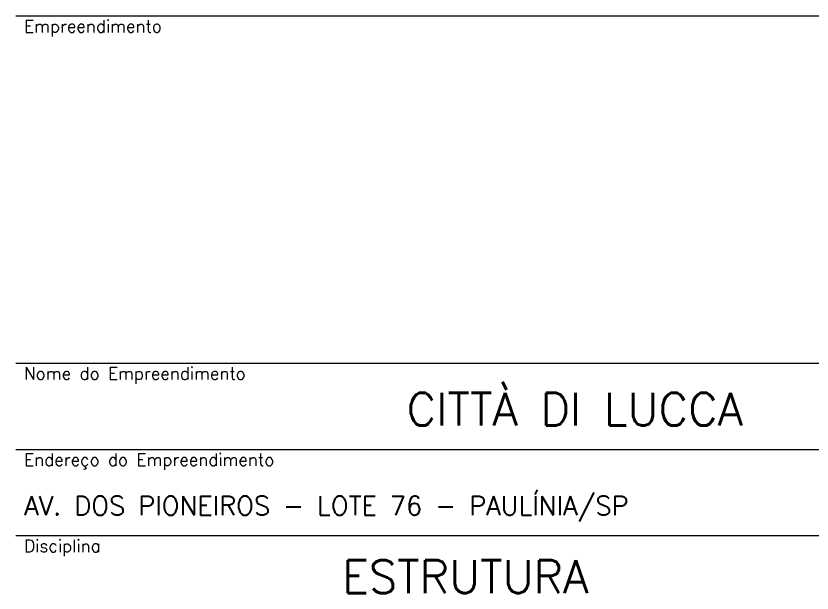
# Model space of a CAD drawing. Extents: x -5956 to 5211, y -572 to 5735.
# Drawn here: x 3899 to 4626, y 19 to 546 of the extents above; entities that cross this region are included whole.
import ezdxf

# ---------------------------------------------------------------- set-up
doc = ezdxf.new("R2010")
doc.units = 0
doc.header["$LTSCALE"] = 100
doc.header["$MEASUREMENT"] = 0
doc.layers.get('0').update_dxf_attribs({"color": 245, "linetype": 'CONTINUOUS'})
doc.layers.add('TEX1', color=7, linetype='CONTINUOUS')
doc.layers.add('TEX2', color=7, linetype='CONTINUOUS')
doc.styles.get("Standard").update_dxf_attribs({"font": 'ROMANS.SHX'})

msp = doc.modelspace()

# ---------------------------------------------------------------- linework, layer by layer
for p, q in [((3898.788708, 546.159286), (5061.288708, 546.159286)), ((3898.788708, 228.909286), (5061.288708, 228.909286)), ((3898.788708, 150.159286), (5061.288708, 150.159286)), ((3898.788708, 71.409286), (5061.288708, 71.409286))]:
    msp.add_line(p, q)

# ---------------------------------------------------------------- texts
at = {"layer": 'TEX1'}
for s, height, p in [('Empreendimento', 11.25, (3906.288708, 531.159286)), ('Nome do Empreendimento', 11.25, (3906.288708, 213.909286)), ('Endereço do Empreendimento', 11.25, (3906.288708, 135.159286)), ('AV. DOS PIONEIROS - LOTE 76 - PAULÍNIA/SP', 17.25, (3906.288708, 90.159286)), ('Disciplina', 11.25, (3906.288708, 56.409286))]:
    msp.add_text(s, height=height, dxfattribs=at).set_placement(p)
at = {"layer": 'TEX2'}
for s, p in [('CITTÀ DI LUCCA', (4255.872721, 171.863732)), ('ESTRUTURA', (4196.987926, 18.909286))]:
    msp.add_text(s, height=30, dxfattribs=at).set_placement(p)

doc.saveas('drawing.dxf')
